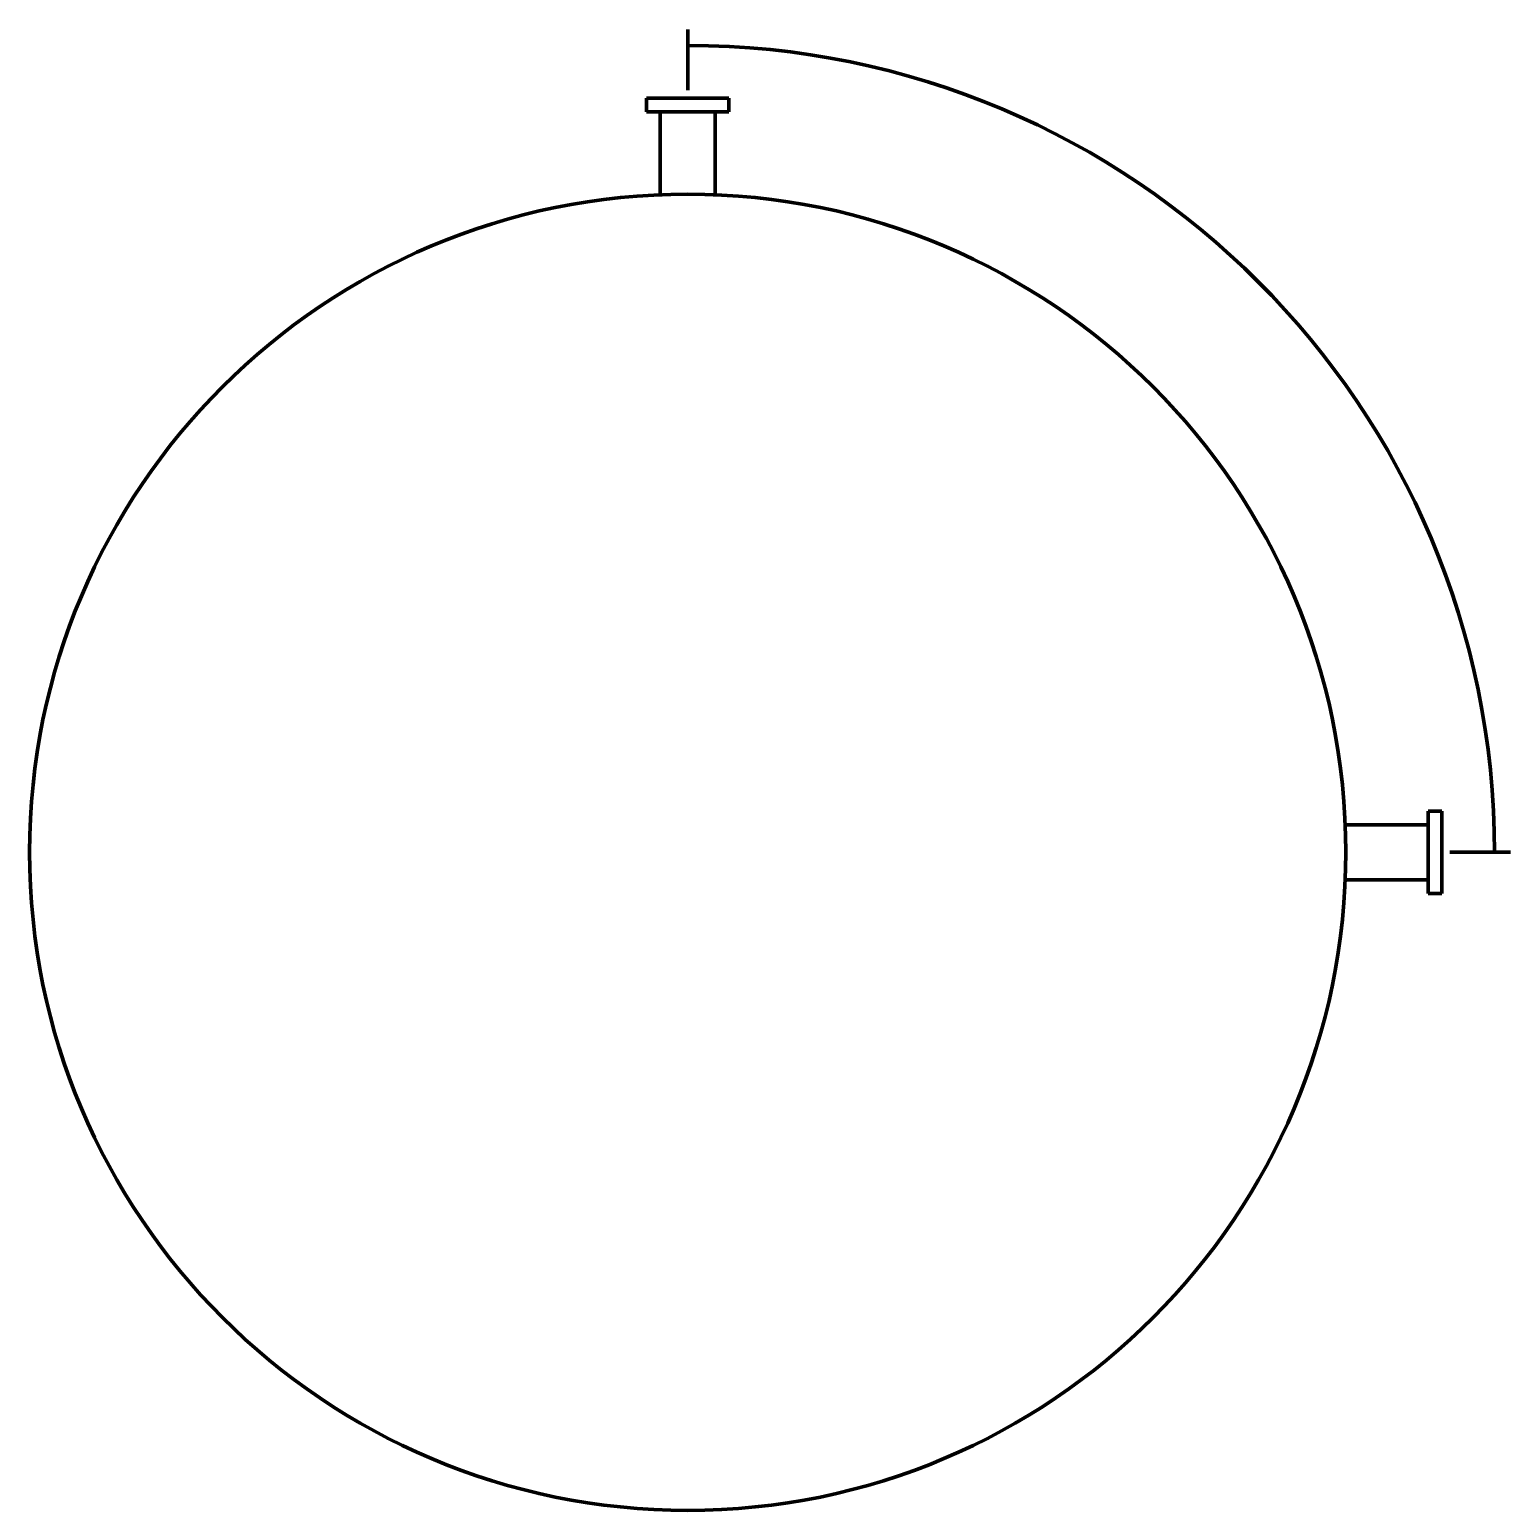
# Model space of a CAD drawing. Header units: inches. Extents: x 2 to 8.75, y 2 to 8.75.
import ezdxf

# ---------------------------------------------------------------- set-up
doc = ezdxf.new("R2010")
doc.units = ezdxf.units.IN
doc.header["$MEASUREMENT"] = 0
doc.layers.add('Object', color=7, linetype='Continuous', lineweight=70)

# ---------------------------------------------------------------- blocks, each defined once
blk = doc.blocks.new('*U6')
at = {"layer": 'Object'}
for p, q in [((-0.1875, 0.1576), (-0.1875, 0.2201)), ((-0.1875, 0.2201), (0.1875, 0.2201)), ((0.1875, 0.1576), (0.1875, 0.2201)), ((-0.1875, 0.1576), (0.1875, 0.1576)), ((-0.125, -0.2201), (-0.125, 0.1576)), ((0.125, -0.2201), (0.125, 0.1576))]:
    blk.add_line(p, q, dxfattribs=at)
blk = doc.blocks.new('*U7')
at = {"layer": 'Object', "color": 0, "linetype": 'ByBlock', "lineweight": -2, "transparency": 16777216}
blk.add_blockref('*U6', (5, 8.2174), dxfattribs=at)
at = {"layer": 'Object', "color": 0, "linetype": 'ByBlock', "lineweight": -2, "transparency": 16777216, "rotation": 270}
blk.add_blockref('*U6', (8.2174, 5), dxfattribs=at)

msp = doc.modelspace()

# ---------------------------------------------------------------- linework, layer by layer
at = {"layer": 'Object'}
for p, q in [((5, 8.4735), (5, 8.75)), ((8.4735, 5), (8.75, 5))]:
    msp.add_line(p, q, dxfattribs=at)
msp.add_circle((5, 5), 3, dxfattribs=at)
msp.add_arc((5, 5), 3.678, 0, 90, dxfattribs=at)

# ---------------------------------------------------------------- block references
msp.add_blockref('*U7', (0, 0), dxfattribs=at)

doc.saveas('drawing.dxf')
